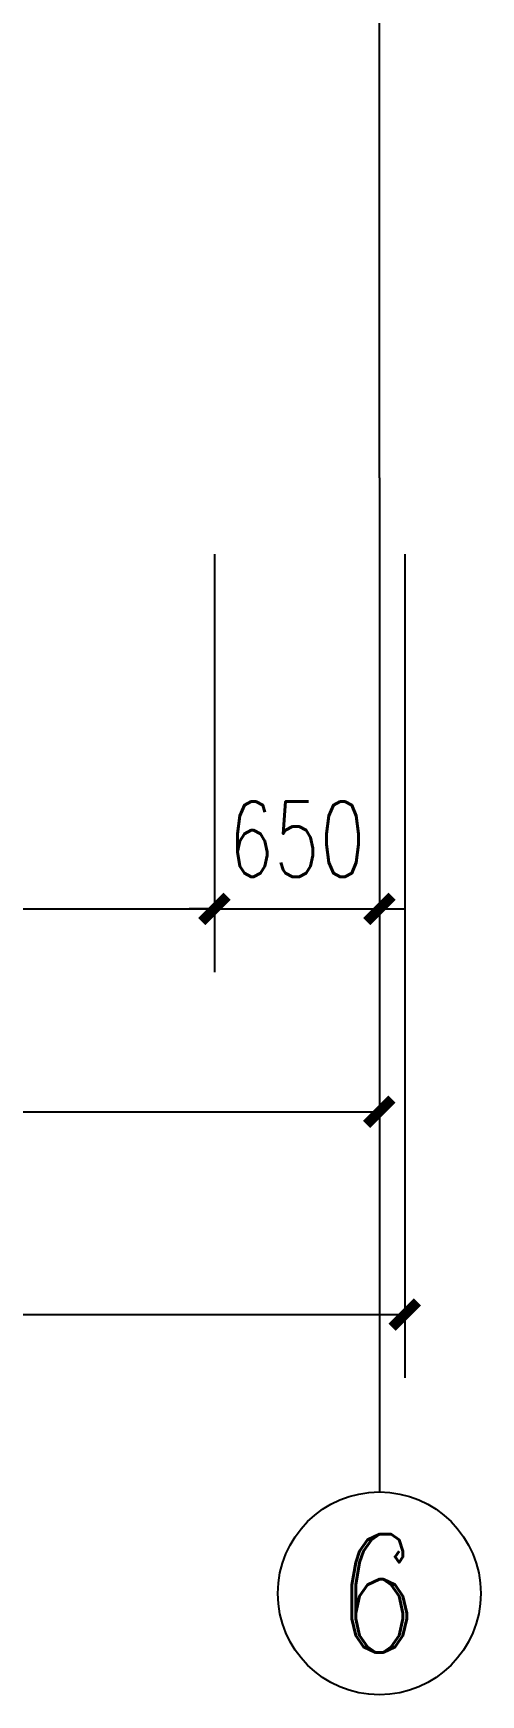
# Model space of a CAD drawing. Extents: x 5904849 to 6011887, y -826029 to -177002.
# Drawn here: x 5944049 to 5945814, y -443342 to -436788 of the extents above; entities that cross this region are included whole.
import ezdxf
from ezdxf.enums import TextEntityAlignment as Align

# ---------------------------------------------------------------- set-up
doc = ezdxf.new("R2010")
doc.units = 0
doc.header["$LTSCALE"] = 1000
doc.header["$MEASUREMENT"] = 0
doc.linetypes.add('DOTE', pattern=[2.42, 2, -0.2, 0.02, -0.2])
doc.layers.get('0').update_dxf_attribs({"linetype": 'CONTINUOUS'})
doc.layers.get('Defpoints').update_dxf_attribs({"linetype": 'CONTINUOUS'})
for name, color, linetype in [('AXIS', 3, 'CONTINUOUS'), ('AXIS_TEXT', 7, 'CONTINUOUS'), ('DOTE', 252, 'CONTINUOUS'), ('PUB_DIM', 3, 'CONTINUOUS')]:
    doc.layers.add(name, color=color, linetype=linetype)
doc.styles.add('_TCH_AXIS', font='COMPLEX', dxfattribs={"bigfont": 'GBCBIG'})
doc.styles.add('_TCH_DIM_T3', font='SIMPLEX', dxfattribs={"width": 0.705882, "bigfont": 'GBCBIG'})
doc.styles.add('COMPLEX', font='COMPLEX')
doc.dimstyles.new('_TCH_ARCH&&100', dxfattribs={"dimtxt": 297.5, "dimasz": 100, "dimexe": 250, "dimexo": 300, "dimgap": 126.25, "dimtad": 1, "dimdec": 0, "dimzin": 0, "dimdsep": 46, "dimtxsty": '_TCH_DIM_T3', "dimblk": 'ARCHTICK', "dimcen": 0.09, "dimclrt": 7, "dimazin": 2, "dimtfac": 1, "dimtdec": 0, "dimtix": 1, "dimtmove": 2, "dimatfit": 3, "dimfxl": 0, "dimtolj": 1, "dimtzin": 0, "dimarcsym": 0})

# ---------------------------------------------------------------- blocks, each defined once
blk = doc.blocks.new('_ArchTick')
at = {"color": 0, "linetype": 'ByBlock', "const_width": 0.4}
blk.add_lwpolyline([(-0.5, -0.5), (0.5, 0.5)], dxfattribs=at)
blk = doc.blocks.new('*D1117')
at = {"layer": 'Defpoints', "color": 0}
for p in [(5944764.3, -438542.2), (5945414.3, -438542.2), (5945414.3, -440242.2)]:
    blk.add_point(p, dxfattribs=at)
at = {"layer": 'PUB_DIM', "color": 0, "lineweight": -2}
for p, q in [((5944764.3, -438842.2), (5944764.3, -440492.2)), ((5945414.3, -438842.2), (5945414.3, -440492.2)), ((5944764.3, -440242.2), (5944664.3, -440242.2)), ((5944764.3, -440242.2), (5945414.3, -440242.2)), ((5945414.3, -440242.2), (5945514.3, -440242.2))]:
    blk.add_line(p, q, dxfattribs=at)
at = {"layer": 'PUB_DIM', "color": 0, "lineweight": -2, "xscale": 100, "yscale": 100, "zscale": 100}
blk.add_blockref('_ArchTick', (5944764.3, -440242.2), dxfattribs=at)
at = {"layer": 'PUB_DIM', "color": 0, "lineweight": -2, "xscale": 100, "yscale": 100, "zscale": 100, "rotation": 180}
blk.add_blockref('_ArchTick', (5945414.3, -440242.2), dxfattribs=at)
at = {"layer": 'PUB_DIM', "color": 7, "insert": (5945089.3, -439967.2), "char_height": 297.5, "attachment_point": 5, "style": '_TCH_DIM_T3'}
blk.add_mtext('\\A1;650', dxfattribs=at)
blk = doc.blocks.new('*D1118')
at = {"layer": 'Defpoints', "color": 0}
for p in [(5942364.3, -438542.2), (5944764.3, -438542.2), (5944764.3, -440242.2)]:
    blk.add_point(p, dxfattribs=at)
at = {"layer": 'PUB_DIM', "color": 0, "lineweight": -2}
for p, q in [((5942364.3, -438842.2), (5942364.3, -440492.2)), ((5944764.3, -438842.2), (5944764.3, -440492.2)), ((5942364.3, -440242.2), (5944764.3, -440242.2))]:
    blk.add_line(p, q, dxfattribs=at)
at = {"layer": 'PUB_DIM', "color": 0, "lineweight": -2, "xscale": 100, "yscale": 100, "zscale": 100, "rotation": 180}
blk.add_blockref('_ArchTick', (5942364.3, -440242.2), dxfattribs=at)
at = {"layer": 'PUB_DIM', "color": 0, "lineweight": -2, "xscale": 100, "yscale": 100, "zscale": 100}
blk.add_blockref('_ArchTick', (5944764.3, -440242.2), dxfattribs=at)
at = {"layer": 'PUB_DIM', "color": 7, "insert": (5943564.3, -439967.2), "char_height": 297.5, "attachment_point": 5, "style": '_TCH_DIM_T3'}
blk.add_mtext('\\A1;2400', dxfattribs=at)
blk = doc.blocks.new('*D1339')
at = {"layer": 'AXIS', "color": 0, "lineweight": -2}
for p, q in [((5938014.3, -438842.2), (5938014.3, -441292.2)), ((5945414.3, -438842.2), (5945414.3, -441292.2)), ((5938014.3, -441042.2), (5945414.3, -441042.2))]:
    blk.add_line(p, q, dxfattribs=at)
at = {"layer": 'Defpoints', "color": 0}
for p in [(5938014.3, -438542.2), (5945414.3, -438542.2), (5945414.3, -441042.2)]:
    blk.add_point(p, dxfattribs=at)
at = {"layer": 'AXIS', "color": 0, "lineweight": -2, "xscale": 100, "yscale": 100, "zscale": 100, "rotation": 180}
blk.add_blockref('_ArchTick', (5938014.3, -441042.2), dxfattribs=at)
at = {"layer": 'AXIS', "color": 0, "lineweight": -2, "xscale": 100, "yscale": 100, "zscale": 100}
blk.add_blockref('_ArchTick', (5945414.3, -441042.2), dxfattribs=at)
at = {"layer": 'AXIS', "color": 7, "insert": (5941714.3, -440767.2), "char_height": 297.5, "attachment_point": 5, "style": '_TCH_DIM_T3'}
blk.add_mtext('\\A1;7400', dxfattribs=at)
blk = doc.blocks.new('*D1340')
at = {"layer": 'AXIS', "color": 0, "lineweight": -2}
for p, q in [((5923314.3, -438842.2), (5923314.3, -442092.2)), ((5945514.3, -438842.2), (5945514.3, -442092.2)), ((5923314.3, -441842.2), (5945514.3, -441842.2))]:
    blk.add_line(p, q, dxfattribs=at)
at = {"layer": 'Defpoints', "color": 0}
for p in [(5923314.3, -438542.2), (5945514.3, -438542.2), (5945514.3, -441842.2)]:
    blk.add_point(p, dxfattribs=at)
at = {"layer": 'AXIS', "color": 0, "lineweight": -2, "xscale": 100, "yscale": 100, "zscale": 100, "rotation": 180}
blk.add_blockref('_ArchTick', (5923314.3, -441842.2), dxfattribs=at)
at = {"layer": 'AXIS', "color": 0, "lineweight": -2, "xscale": 100, "yscale": 100, "zscale": 100}
blk.add_blockref('_ArchTick', (5945514.3, -441842.2), dxfattribs=at)
at = {"layer": 'AXIS', "color": 7, "insert": (5934414.3, -441567.2), "char_height": 297.5, "attachment_point": 5, "style": '_TCH_DIM_T3'}
blk.add_mtext('\\A1;22200', dxfattribs=at)
blk = doc.blocks.new('_AXISO')
blk.add_circle((0, 0), 0.5)
at = {"layer": 'AXIS_TEXT', "style": 'COMPLEX', "width": 1.041667}
blk.add_attdef('A', text='', height=0.56, dxfattribs=at).set_placement((-0.25, -0.28), (0.25, -0.28), align=Align.FIT)

msp = doc.modelspace()

# ---------------------------------------------------------------- linework, layer by layer
at = {"layer": 'AXIS', "color": 0}
msp.add_line((5945414.3, -438542.2), (5945414.3, -442542.2), dxfattribs=at)
at = {"layer": 'DOTE', "linetype": 'DOTE'}
msp.add_line((5945414.3, -438542.2), (5945414.3, -418042.2), dxfattribs=at)

# ---------------------------------------------------------------- block references
at = {"layer": 'AXIS', "color": 0}
ref = msp.add_blockref('_AXISO', (5945414.3, -442942.2), dxfattribs=dict(at, xscale=800, yscale=800, zscale=800))
ref.add_attrib('A', '6', dxfattribs={"layer": 'AXIS_TEXT', "color": 0, "height": 465.9, "style": '_TCH_AXIS'}).set_placement((5945259, -443175.2), (5945569.6, -443175.2), align=Align.FIT)

# ---------------------------------------------------------------- dimensions: what is measured, and where the dimension line sits
for p1, p2, distance, picture, middle in [((5923314.3, -438542.2), (5945514.3, -438542.2), -3300, '*D1340', (5934414.3, -441567.2)), ((5938014.3, -438542.2), (5945414.3, -438542.2), -2500, '*D1339', (5941714.3, -440767.2))]:
    dim = msp.add_aligned_dim(p1=p1, p2=p2, distance=distance, dimstyle='_TCH_ARCH&&100', dxfattribs=at)
    dim.commit()
    dim.dimension.update_dxf_attribs({"geometry": picture, "text_midpoint": middle})
at = {"layer": 'PUB_DIM', "color": 0}
for p1, p2, picture, middle in [((5942364.3, -438542.2), (5944764.3, -438542.2), '*D1118', (5943564.3, -439967.2)), ((5944764.3, -438542.2), (5945414.3, -438542.2), '*D1117', (5945089.3, -439967.2))]:
    dim = msp.add_aligned_dim(p1=p1, p2=p2, distance=-1700, dimstyle='_TCH_ARCH&&100', dxfattribs=at)
    dim.commit()
    dim.dimension.update_dxf_attribs({"geometry": picture, "text_midpoint": middle})

doc.saveas('drawing.dxf')
